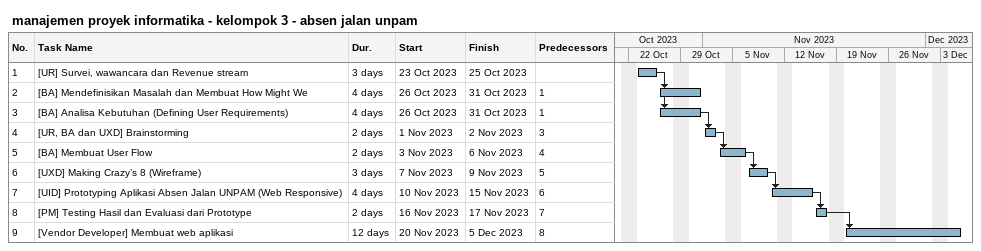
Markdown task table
manajemen proyek informatika - kelompok 3 - absen jalan unpam

| ID | Task | Duration | Start | Finish | Predecessors |
|---|---|---|---|---|---|
| 1 | [UR] Survei, wawancara dan Revenue stream | 3d | 2023-10-23 | 2023-10-25 |  |
| 2 | [BA] Mendefinisikan Masalah dan Membuat How Might We | 4d | 2023-10-26 | 2023-10-31 | 1 |
| 3 | [BA] Analisa Kebutuhan (Defining User Requirements) | 4d | 2023-10-26 | 2023-10-31 | 1 |
| 4 | [UR, BA dan UXD] Brainstorming | 2d | 2023-11-01 | 2023-11-02 | 3 |
| 5 | [BA] Membuat User Flow | 2d | 2023-11-03 | 2023-11-06 | 4 |
| 6 | [UXD] Making Crazy’s 8 (Wireframe) | 3d | 2023-11-07 | 2023-11-09 | 5 |
| 7 | [UID] Prototyping Aplikasi Absen Jalan UNPAM (Web Responsive) | 4d | 2023-11-10 | 2023-11-15 | 6 |
| 8 | [PM] Testing Hasil dan Evaluasi dari Prototype | 2d | 2023-11-16 | 2023-11-17 | 7 |
| 9 | [Vendor Developer] Membuat web aplikasi | 12d | 2023-11-20 | 2023-12-05 | 8 |
